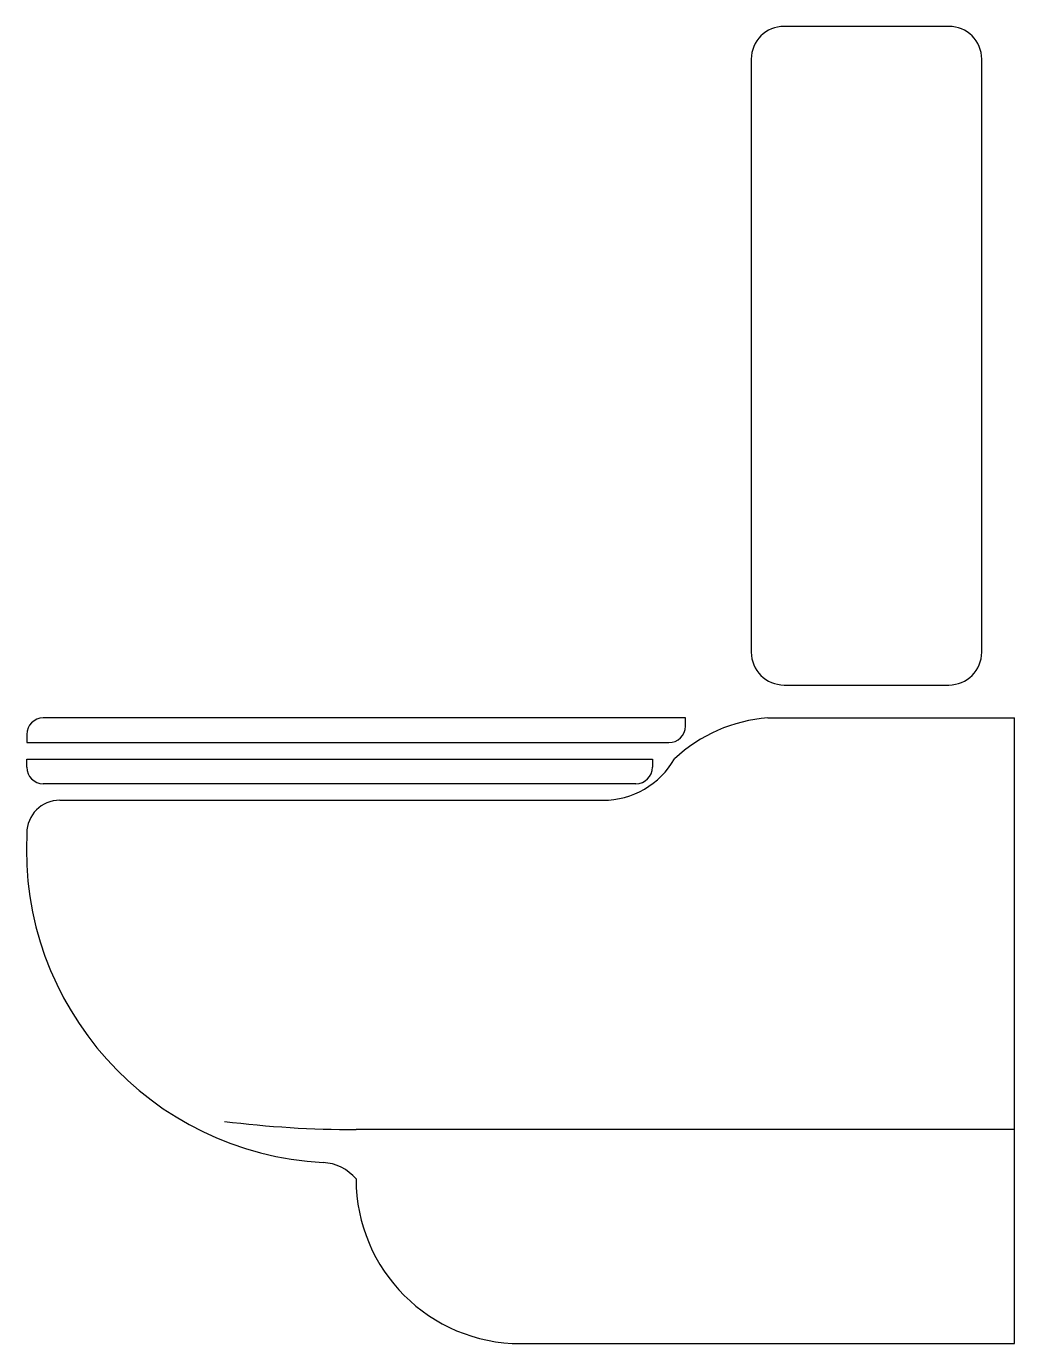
# Model space of a CAD drawing. Extents: x -60 to 0, y 0 to 80.
import ezdxf

# ---------------------------------------------------------------- set-up
doc = ezdxf.new("R2010")
doc.units = 0
doc.header["$LTSCALE"] = 25
doc.header["$MEASUREMENT"] = 0
doc.layers.get('0').update_dxf_attribs({"linetype": 'CONTINUOUS'})

msp = doc.modelspace()

# ---------------------------------------------------------------- linework, layer by layer
at = {"color": 0, "linetype": 'ByBlock'}
for p, q in [((-4, 80), (-14, 80)), ((-16, 78), (-16, 42)), ((-2, 42), (-2, 78)), ((-14, 40), (-4, 40)), ((-20, 38), (-59, 38)), ((-20, 37.5), (-20, 38)), ((-15, 38), (0, 38)), ((0, 0), (0, 38)), ((-60, 37), (-60, 36.5)), ((-60, 36.5), (-21, 36.5)), ((-60, 35.5), (-22, 35.5)), ((-60, 35), (-60, 35.5)), ((-22, 35.5), (-22, 35)), ((-23, 34), (-59, 34)), ((-58, 33), (-25, 33)), ((0, 13), (-40, 13)), ((-30, 0), (0, 0))]:
    msp.add_line(p, q, dxfattribs=at)
for centre, radius, start, end in [((-14, 78), 2, 90, 180), ((-4, 78), 2, 0, 90), ((-14, 42), 2, 180, 270), ((-4, 42), 2, 270, 0), ((-59, 37), 1, 90, 180), ((-14.296, 28.7), 9.327, 94.32789, 133.01542), ((-21, 37.5), 1, 270, 0), ((-25, 38), 5, 270, 330.25512), ((-59, 35), 1, 180, 270), ((-23, 35), 1, 270, 0), ((-58, 31), 2, 90, 180), ((-41, 30), 19.026, 176.98721, 266.98721), ((-40, 77.25), 64.25, 262.84733, 270), ((-42.147, 8.206), 2.798, 39.88269, 86.98721), ((-30, 10), 10, 180, 270)]:
    msp.add_arc(centre, radius, start, end, dxfattribs=at)

doc.saveas('drawing.dxf')
